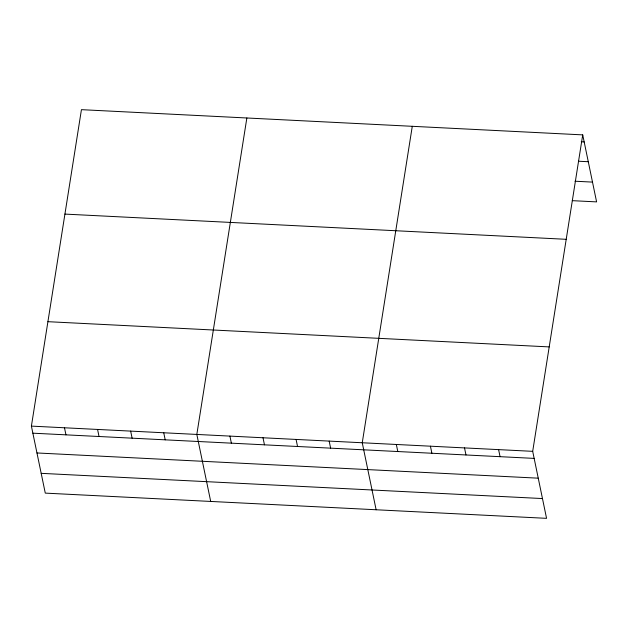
<?xml version="1.0" encoding="UTF-8"?>
<svg xmlns="http://www.w3.org/2000/svg" width="628" height="628" viewBox="0 0 628 628"><rect width="100%" height="100%" fill="white"/><g stroke="black" fill="none" stroke-linecap="round" stroke-linejoin="round"><path stroke-width="0.94" d="M582.721 134.879L532.693 451.336L546.564 518.336L45.279 493.121L31.4 426.114L81.436 109.664L582.721 134.879L596.6 201.886L572.249 200.662M246.859 117.986L196.823 434.435L210.702 501.442M412.282 126.307L362.254 442.764L376.125 509.763M581.261 141.795L584.189 141.944M578.545 161.231L588.279 161.726M574.973 181.217L592.502 182.104M64.919 214.093L566.213 239.307M47.909 321.685L549.202 346.907M31.4 426.114L532.693 451.336M32.86 433.179L534.153 458.393M36.958 452.961L538.251 478.175M41.181 473.339L542.466 498.561M498.601 449.617L500.061 456.682M464.516 447.905L465.976 454.962M430.423 446.194L431.891 453.251M396.339 444.475L397.799 451.532M329.166 441.099L330.626 448.156M296.078 439.435L297.546 446.492M262.999 437.771L264.459 444.828M229.911 436.099L231.371 443.164M163.743 432.77L165.203 439.835M130.655 431.106L132.116 438.171M97.568 429.442L99.036 436.507M64.488 427.778L65.948 434.843"/></g></svg>
